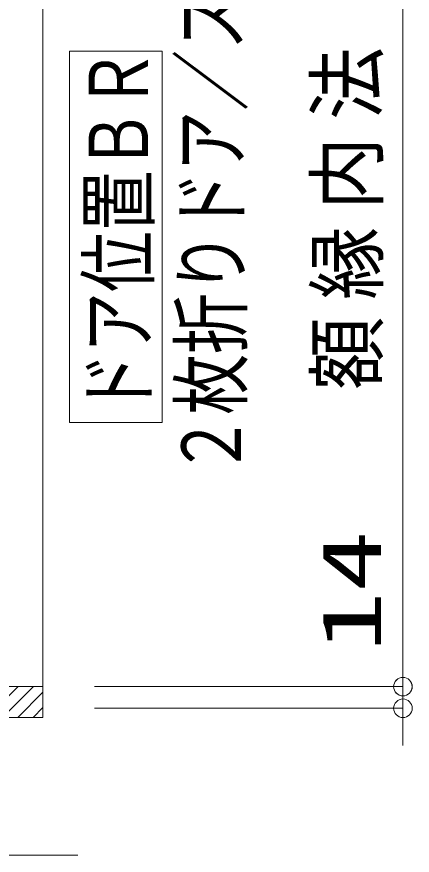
# Model space of a CAD drawing. Units: millimetres on the paper. Extents: x -305 to 305, y -152 to 152.
# Drawn here: x -115.65 to -102.88, y 3.07 to 30.18 of the extents above; entities that cross this region are included whole.
import ezdxf
from ezdxf.enums import TextEntityAlignment as Align

# ---------------------------------------------------------------- set-up
doc = ezdxf.new("R2010")
doc.units = ezdxf.units.MM
doc.linetypes.add('LONG_CHAIN', pattern=[21, 18, -1, 1, -1])
doc.layers.add('0-0_0', color=7, linetype='Continuous', lineweight=9)
doc.layers.add('0-1_VIEW0001', color=7, linetype='Continuous', lineweight=9)
doc.styles.add('ＭＳ ゴシック', font='')
doc.styles.get('ＭＳ ゴシック').set_extended_font_data('MS Gothic')

# ---------------------------------------------------------------- blocks, each defined once
blk = doc.blocks.new('_ORIGIN')
at = {"layer": '0-0_0'}
blk.add_line((0, 0), (-1, 0), dxfattribs=at)
blk.add_circle((0, 0), 0.5, dxfattribs=at)

msp = doc.modelspace()

# ---------------------------------------------------------------- linework, layer by layer
at = {"layer": '0-1_VIEW0001'}
for p, q in [((-114.809, 7.524), (-114.809, 48.124)), ((-103.184, 9.123), (-103.184, 46.523)), ((-110.955, 29.061), (-113.955, 29.061)), ((-113.955, 17.061), (-113.955, 29.061)), ((-110.955, 17.061), (-110.955, 29.061)), ((-110.955, 17.061), (-113.955, 17.061)), ((-103.183, 9.123), (-103.183, 9.723)), ((-121.559, 8.523), (-114.809, 8.523)), ((-115.614, 8.524), (-116.614, 7.524)), ((-115.119, 8.524), (-116.119, 7.524)), ((-113.145, 8.523), (-103.184, 8.523)), ((-103.183, 7.823), (-103.183, 8.523)), ((-114.809, 8.339), (-115.624, 7.524)), ((-114.809, 7.844), (-115.129, 7.524)), ((-113.145, 7.823), (-103.183, 7.823)), ((-114.809, 7.524), (-121.559, 7.524)), ((-103.183, 7.223), (-103.183, 6.623))]:
    msp.add_line(p, q, dxfattribs=at)
at = {"layer": '0-1_VIEW0001', "linetype": 'LONG_CHAIN'}
msp.add_line((-123.135, 3.073), (-113.685, 3.073), dxfattribs=at)
at = {"layer": '0-1_VIEW0001'}
msp.add_lwpolyline([(-113.145, 8.523), (-103.183, 8.523), (-103.183, 13.774)], dxfattribs=at)

# ---------------------------------------------------------------- block references
at = {"layer": '0-1_VIEW0001', "xscale": 0.6, "yscale": 0.6}
for p, rotation in [((-103.184, 8.523), 270), ((-103.183, 8.523), 270), ((-103.183, 7.823), 90)]:
    msp.add_blockref('_ORIGIN', p, dxfattribs=dict(at, rotation=rotation))

# ---------------------------------------------------------------- texts
at = {"layer": '0-1_VIEW0001', "style": 'ＭＳ ゴシック'}
for s, width, p in [('２枚折りドア／スイングドア', 0.75, (-107.838, 15.346)), ('ドア位置ＢＲ\u3000Ｗ８００', 0.75, (-110.835, 17.346)), ('法', 0.9, (-103.45, 26.841)), ('内', 0.9, (-103.45, 23.933)), ('縁', 0.9, (-103.45, 21.025)), ('額', 0.9, (-103.45, 18.117)), ('14', 1.5, (-103.313, 9.639))]:
    msp.add_text(s, height=1.921, rotation=90, dxfattribs=dict(at, width=width)).set_placement(p, align=Align.BOTTOM_LEFT)

doc.saveas('drawing.dxf')
